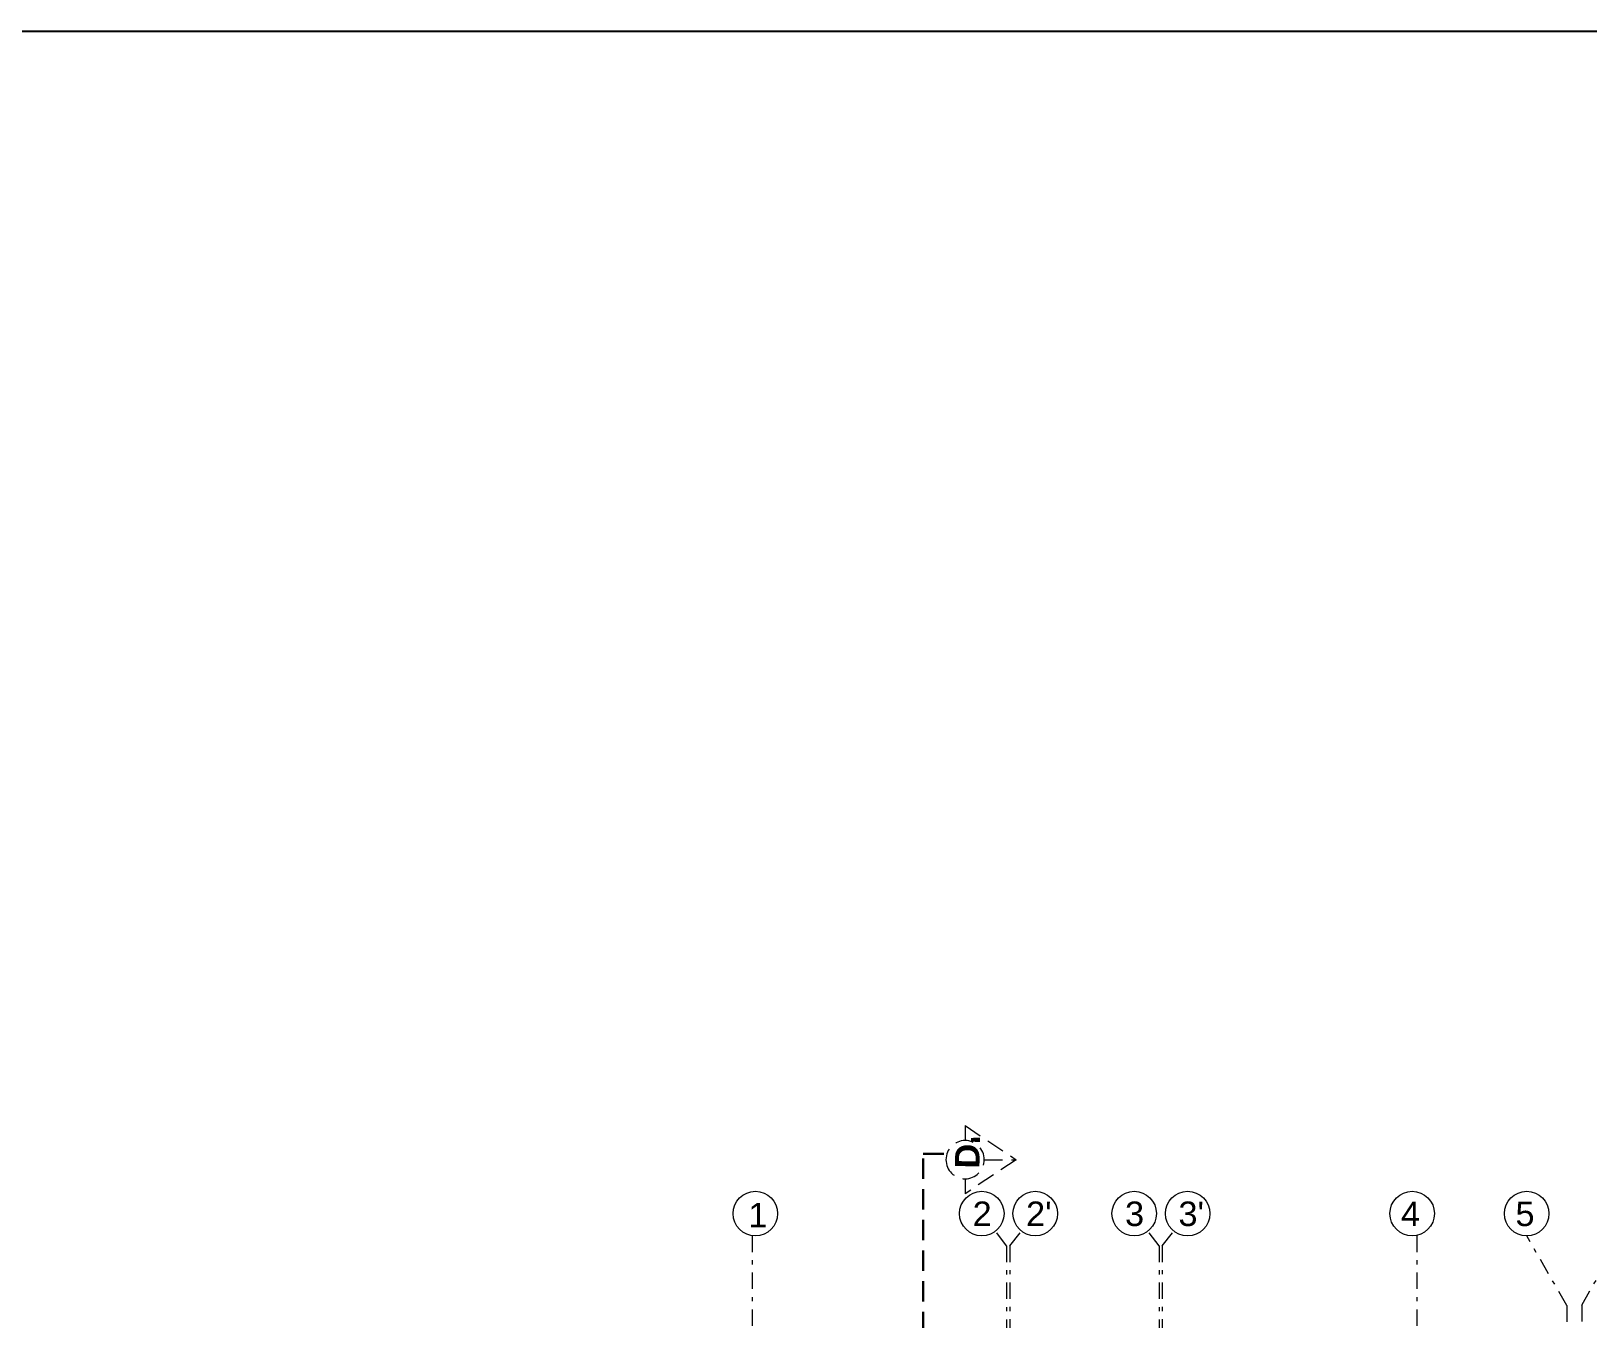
# Model space of a CAD drawing. Header units: millimetres. Extents: x 3614 to 12428, y -844 to 6844.
# Drawn here: x 5514.79 to 5552.89, y -294.22 to -262.69 of the extents above; entities that cross this region are included whole.
import ezdxf

# ---------------------------------------------------------------- set-up
doc = ezdxf.new("R2010")
doc.units = ezdxf.units.MM
doc.header["$LTSCALE"] = 40
doc.header["$MEASUREMENT"] = 0
for name, pattern in [('CENTER2', [1.125, 0.75, -0.125, 0.125, -0.125]), ('DASHDOT', [1, 0.5, -0.25, 0, -0.25]), ('DASHED2', [0.375, 0.25, -0.125])]:
    doc.linetypes.add(name, pattern=pattern)
doc.layers.get('0').update_dxf_attribs({"linetype": 'CONTINUOUS', "lineweight": 20})
for name, color, linetype, lineweight in [('Beam', 254, 'CONTINUOUS', 25), ('GRID', 134, 'DASHDOT', 13), ('GRID TEXT', 134, 'CENTER2', 13), ('Section', 72, 'DASHED2', 30)]:
    doc.layers.add(name, color=color, linetype=linetype, lineweight=lineweight)
doc.styles.add('Tabrej', font='GOTHIC.TTF')
doc.styles.add('Tabrej.', font='GOTHIC.TTF', dxfattribs={"height": 1})

# ---------------------------------------------------------------- blocks, each defined once
blk = doc.blocks.new('BDHVBFH')
at = {"layer": 'Section', "color": 7, "linetype": 'ByBlock', "lineweight": 20, "ltscale": 0.05}
for p, q in [((5432.399, -574.787), (5431.461, -576.186)), ((5432.399, -575.66), (5432.399, -574.787)), ((5433.338, -576.186), (5432.399, -574.787)), ((5431.873, -576.186), (5431.461, -576.186)), ((5433.338, -576.186), (5432.925, -576.186))]:
    blk.add_line(p, q, dxfattribs=at)
blk.add_circle((5432.399, -576.186), 0.526, dxfattribs=at)
blk = doc.blocks.new('SEC DD')
at = {"layer": 'Section', "ltscale": 0.05}
for p, q in [((5719.78, -533.24), (5719.78, -532.74)), ((5733.893, -533.24), (5733.893, -532.74)), ((5719.78, -533.24), (5733.893, -533.24))]:
    blk.add_line(p, q, dxfattribs=at)
at = {"layer": 'Section'}
blk.add_blockref('BDHVBFH', (287.365, 43.972), dxfattribs=at)
at = {"layer": 'Section', "xscale": 0.8901284446376274, "yscale": 0.8901284446376274, "zscale": 0.8901284446376274}
blk.add_blockref('BDHVBFH', (898.22, -19.336), dxfattribs=at)
at = {"layer": 'Section', "char_height": 0.6, "attachment_point": 1, "rotation": 1.0017, "style": 'Tabrej'}
for s, insert in [('{\\fArial|b1|i0|c0|p34;D}', (5719.549, -531.871)), ("{\\fArial|b1|i0|c0|p34;D'}", (5733.532, -531.866))]:
    blk.add_mtext_dynamic_manual_height_columns(s, width=20.54056, gutter_width=5, heights=[0], dxfattribs=dict(at, insert=insert))
blk = doc.blocks.new('GRID TY6')
at = {"layer": 'GRID', "lineweight": 18, "ltscale": 0.02}
for p, q in [((5443.2878, -290.2754), (5443.0119, -289.9174)), ((5443.3678, -290.2724), (5443.6497, -289.9141)), ((5447.0178, -290.2754), (5446.7419, -289.9174)), ((5447.0978, -290.2724), (5447.3797, -289.9141)), ((5437.0578, -290.0307), (5437.0578, -340.9309)), ((5443.2878, -290.2754), (5443.2878, -340.9309)), ((5443.3678, -290.2724), (5443.3678, -340.9309)), ((5447.0178, -290.2754), (5447.0178, -340.9309)), ((5447.0978, -290.2724), (5447.0978, -340.9309)), ((5453.3278, -290.0307), (5453.3278, -340.9309)), ((5457.0008, -291.7377), (5456.0153, -290.0307)), ((5457.3628, -291.727), (5458.3438, -290.0278)), ((5457.0008, -291.7377), (5457.0008, -340.9309)), ((5457.3628, -291.727), (5457.3628, -340.9309))]:
    blk.add_line(p, q, dxfattribs=at)
at = {"layer": 'GRID TEXT', "linetype": 'ByBlock', "lineweight": 20, "ltscale": 0.05}
for centre in [(5437.1378, -289.486), (5442.6794, -289.486), (5443.9865, -289.486), (5446.4094, -289.486), (5447.7165, -289.486), (5453.2128, -289.486), (5456.0153, -289.486)]:
    blk.add_circle(centre, 0.5447, dxfattribs=at)
at = {"layer": 'GRID TEXT', "lineweight": 18, "ltscale": 0.05, "char_height": 0.6, "attachment_point": 1, "style": 'Tabrej.'}
for s, insert in [('{\\fArial|b0|i0|c0|p34;1}', (5436.966, -289.2235)), ('{\\fArial|b0|i0|c0|p34;2}', (5442.4556, -289.191)), ("{\\fArial|b0|i0|c0|p34;2'}", (5443.7627, -289.191)), ('{\\fArial|b0|i0|c0|p34;3}', (5446.1856, -289.191)), ("{\\fArial|b0|i0|c0|p34;3'}", (5447.4927, -289.191)), ('{\\fArial|b0|i0|c0|p34;4}', (5452.9386, -289.1926)), ('{\\fArial|b0|i0|c0|p34;5}', (5455.7411, -289.1926))]:
    blk.add_mtext_dynamic_manual_height_columns(s, width=2.477927, gutter_width=5, heights=[0], dxfattribs=dict(at, insert=insert))

msp = doc.modelspace()

# ---------------------------------------------------------------- linework, layer by layer
at = {"layer": 'Beam', "ltscale": 0.05}
msp.add_lwpolyline([(5375.2505, -262.6934), (6008.3008, -262.6934), (6008.3008, -352.7314), (5375.2505, -352.7314)], close=True, dxfattribs=at)

# ---------------------------------------------------------------- block references
msp.add_blockref('GRID TY6', (95.374, -2.1535))
at = {"layer": 'Section', "xscale": -1, "rotation": 270}
msp.add_blockref('SEC DD', (6069.8611, -6024.0731), dxfattribs=at)

doc.saveas('drawing.dxf')
